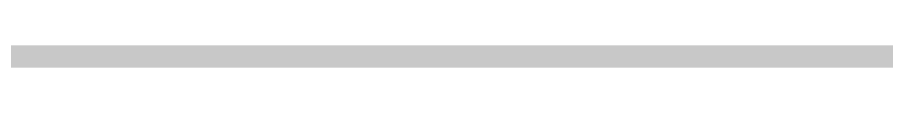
# Model space of a CAD drawing. Header units: inches. Extents: x 0 to 13.9, y -0.2 to 3.4.
# Drawn here: x 0.7562 to 1.1472, y -0.005 to 0.005 of the extents above; entities that cross this region are included whole.
import ezdxf

# ---------------------------------------------------------------- set-up
doc = ezdxf.new("R2010")
doc.units = ezdxf.units.IN
doc.header["$MEASUREMENT"] = 0
for name, color, linetype in [('Dimensions', 6, 'Continuous'), ('Mechanical 6', 56, 'Continuous'), ('Pad Holes', 156, 'Continuous')]:
    doc.layers.add(name, color=color, linetype=linetype)

msp = doc.modelspace()

# ---------------------------------------------------------------- hatches: boundary and pattern name
at = {"layer": 'Mechanical 6'}
h = msp.add_hatch(color=56, dxfattribs=at)
edge = h.paths.add_edge_path()
edge.add_arc((0.7625, 0), 0.0025, 0, 360)
at = {"layer": 'Pad Holes'}
h = msp.add_hatch(color=7, dxfattribs=at)
edge = h.paths.add_edge_path()
edge.add_arc((0.7625, 0), 0.0025, 0, 360)

# ---------------------------------------------------------------- linework, layer by layer
at = {"layer": 'Dimensions'}
for points in [[(0.015, 0, 0.01, 0.01, 0), (4.237, 0, 0.01, 0.01, 0)], [(0.765, 0, 0.01, 0.01, 0), (4.11, 0, 0.01, 0.01, 0)]]:
    msp.add_lwpolyline(points, format="xyseb", dxfattribs=at)
msp.add_lwpolyline([(0.7625, 0, 0.005, 0.005, 1), (0.7675, 0, 0.005, 0.005, 1)], format="xyseb", close=True, dxfattribs=at)
at = {"layer": 'Mechanical 6'}
msp.add_lwpolyline([(0.7625, 0, 0.01, 0.01, 0), (4.11, 0, 0.01, 0.01, 0)], format="xyseb", dxfattribs=at)
msp.add_lwpolyline([(0.76, 0, 0.005, 0.005, 1), (0.765, 0, 0.005, 0.005, 1)], format="xyseb", close=True, dxfattribs=at)

doc.saveas('drawing.dxf')
